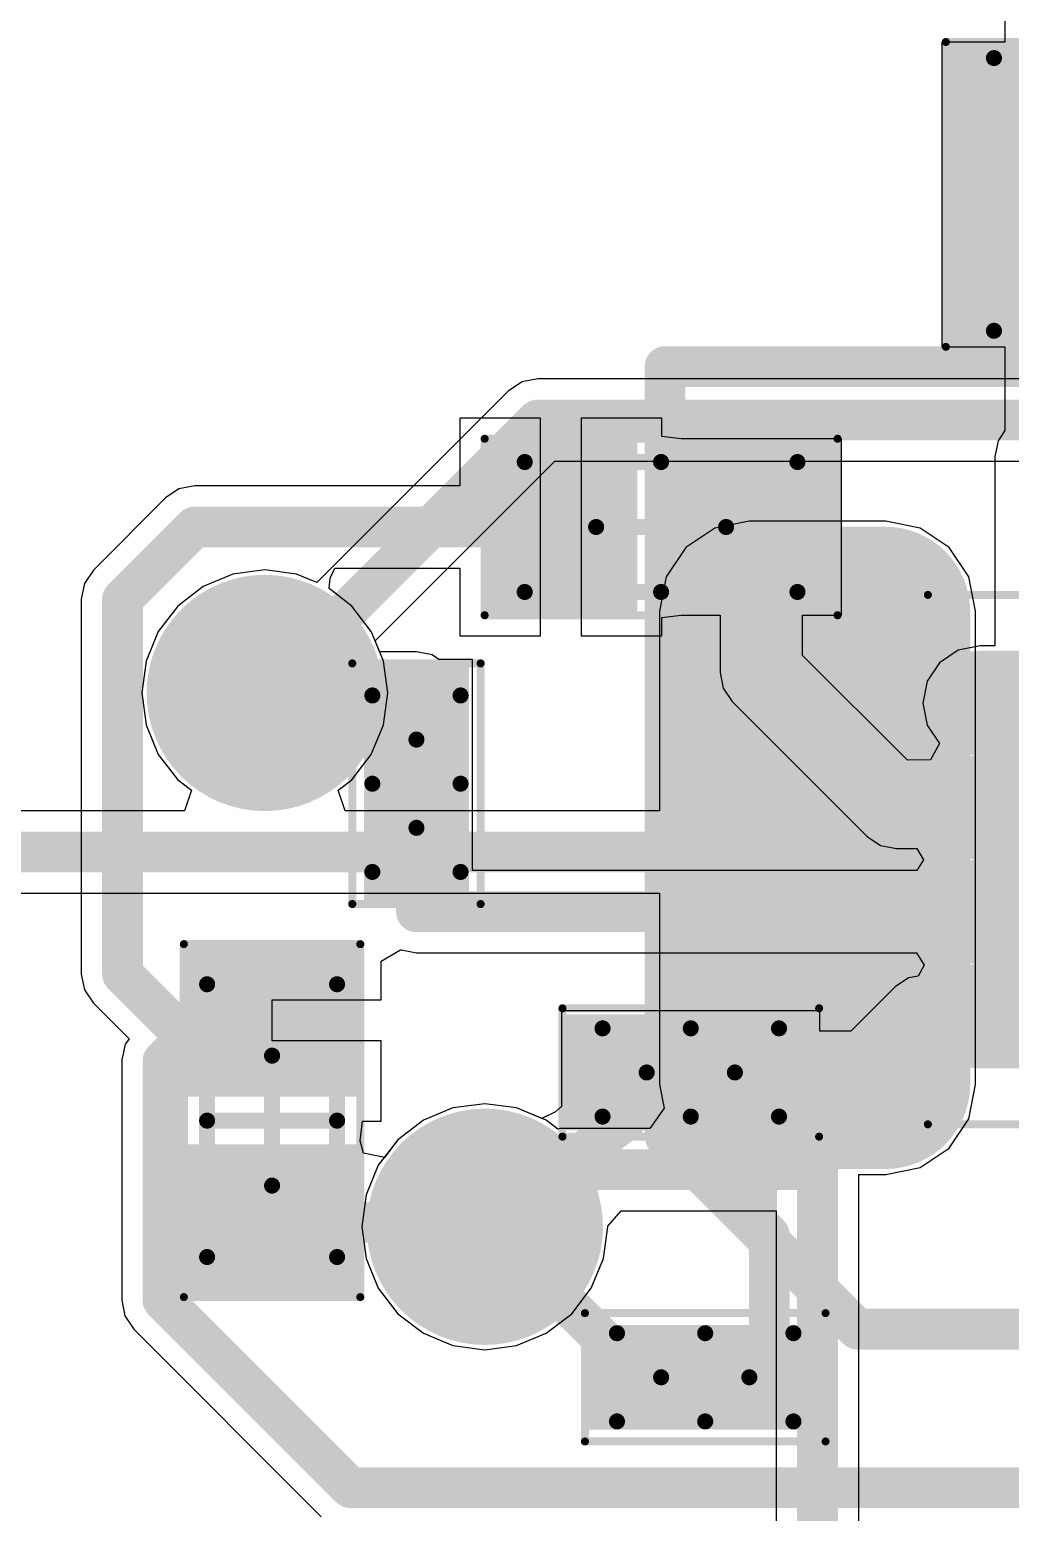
# Model space of a CAD drawing. Header units: millimetres. Extents: x 60.3 to 156.5, y 68.2 to 164.5.
# Drawn here: x 105.19 to 111.3, y 88.09 to 97.33 of the extents above; entities that cross this region are included whole.
import ezdxf

# ---------------------------------------------------------------- set-up
doc = ezdxf.new("R2010")
doc.units = ezdxf.units.MM
for name, color, linetype in [('BottomLayer', 5, 'Continuous'), ('BottomOverlay', 54, 'Continuous'), ('BottomPaste', 16, 'Continuous'), ('BottomSolder', 6, 'Continuous'), ('KeepOutLayer', 6, 'Continuous'), ('Mechanical13', 56, 'Continuous'), ('Mechanical15', 56, 'Continuous'), ('MultiLayer', 9, 'Continuous'), ('TopLayer', 1, 'Continuous'), ('TopOverlay', 2, 'Continuous'), ('TopPaste', 8, 'Continuous'), ('TopSolder', 216, 'Continuous'), ('ViaHoleLayer', 16, 'Continuous')]:
    doc.layers.add(name, color=color, linetype=linetype)

# ---------------------------------------------------------------- blocks, each defined once
blk = doc.blocks.new('CAP0603_B_12')
at = {"layer": 'BottomLayer'}
for points in [[(-1.0001, 0.425), (-1.0001, -0.425), (-0.2501, 0.425), (-0.2501, -0.425)], [(0.2499, 0.425), (0.2499, -0.425), (0.9999, 0.425), (0.9999, -0.425)]]:
    blk.add_solid(points, dxfattribs=at)
at = {"layer": 'BottomPaste'}
for points in [[(-1.0001, 0.425), (-1.0001, -0.425), (-0.2501, 0.425), (-0.2501, -0.425)], [(0.2499, 0.425), (0.2499, -0.425), (0.9999, 0.425), (0.9999, -0.425)]]:
    blk.add_solid(points, dxfattribs=at)
at = {"layer": 'BottomSolder'}
for points in [[(-1.1017, 0.5266), (-1.1017, -0.5266), (-0.1485, 0.5266), (-0.1485, -0.5266)], [(0.1483, 0.5266), (0.1483, -0.5266), (1.1015, 0.5266), (1.1015, -0.5266)]]:
    blk.add_solid(points, dxfattribs=at)
at = {"layer": 'Mechanical13', "const_width": 0.1}
for points in [[(-0.8501, 0.405), (-0.8501, -0.405)], [(-0.8501, 0.405), (0.8499, 0.405)], [(0.8499, 0.405), (0.8499, -0.405)], [(-0.8501, -0.405), (0.8499, -0.405)]]:
    blk.add_lwpolyline(points, dxfattribs=at)
at = {"layer": 'Mechanical13', "const_width": 0.05}
for points in [[(-0.8751, 0.405, 1), (-0.8251, 0.405, 1)], [(-0.8751, 0.405, 1), (-0.8251, 0.405, 1)], [(0.8249, 0.405, 1), (0.8749, 0.405, 1)], [(0.8249, 0.405, 1), (0.8749, 0.405, 1)], [(-0.8751, -0.405, 1), (-0.8251, -0.405, 1)], [(-0.8751, -0.405, 1), (-0.8251, -0.405, 1)], [(0.8249, -0.405, 1), (0.8749, -0.405, 1)], [(0.8249, -0.405, 1), (0.8749, -0.405, 1)]]:
    blk.add_lwpolyline(points, format="xyb", close=True, dxfattribs=at)
at = {"layer": 'Mechanical15'}
for points, const_width in [([(-1.1001, 0.55), (-1.1001, -0.55)], 0.05), ([(-1.1001, 0.55), (1.0999, 0.55)], 0.05), ([(1.0999, 0.55), (1.0999, -0.55)], 0.05), ([(-0.0001, 0.405), (-0.0001, -0.405)], 0.1), ([(-0.4051, 0), (0.4049, 0)], 0.1), ([(-1.1001, -0.55), (1.0999, -0.55)], 0.05)]:
    blk.add_lwpolyline(points, dxfattribs=dict(at, const_width=const_width))
for points, const_width in [([(-1.1126, 0.55, 1), (-1.0876, 0.55, 1)], 0.025), ([(-1.1126, 0.55, 1), (-1.0876, 0.55, 1)], 0.025), ([(1.0874, 0.55, 1), (1.1124, 0.55, 1)], 0.025), ([(1.0874, 0.55, 1), (1.1124, 0.55, 1)], 0.025), ([(-0.0251, 0.405, 1), (0.0249, 0.405, 1)], 0.05), ([(-0.4301, 0, 1), (-0.3801, 0, 1)], 0.05), ([(0.3799, 0, 1), (0.4299, 0, 1)], 0.05), ([(-0.0251, -0.405, 1), (0.0249, -0.405, 1)], 0.05), ([(-1.1126, -0.55, 1), (-1.0876, -0.55, 1)], 0.025), ([(-1.1126, -0.55, 1), (-1.0876, -0.55, 1)], 0.025), ([(1.0874, -0.55, 1), (1.1124, -0.55, 1)], 0.025), ([(1.0874, -0.55, 1), (1.1124, -0.55, 1)], 0.025)]:
    blk.add_lwpolyline(points, format="xyb", close=True, dxfattribs=dict(at, const_width=const_width))
blk = doc.blocks.new('CAP0402_B_14')
at = {"layer": 'BottomLayer'}
for points in [[(-0.6801, 0.26), (-0.6801, -0.26), (-0.1401, 0.26), (-0.1401, -0.26)], [(0.14, 0.26), (0.14, -0.26), (0.68, 0.26), (0.68, -0.26)]]:
    blk.add_solid(points, dxfattribs=at)
at = {"layer": 'BottomPaste'}
for points in [[(-0.6801, 0.26), (-0.6801, -0.26), (-0.1401, 0.26), (-0.1401, -0.26)], [(0.14, 0.26), (0.14, -0.26), (0.68, 0.26), (0.68, -0.26)]]:
    blk.add_solid(points, dxfattribs=at)
at = {"layer": 'BottomSolder'}
for points in [[(-0.7817, 0.3616), (-0.7817, -0.3616), (-0.0385, 0.3616), (-0.0385, -0.3616)], [(0.0384, 0.3616), (0.0384, -0.3616), (0.7816, 0.3616), (0.7816, -0.3616)]]:
    blk.add_solid(points, dxfattribs=at)
at = {"layer": 'Mechanical13', "const_width": 0.1}
for points in [[(0.55, 0.2749), (-0.5501, 0.2749)], [(-0.5501, 0.2749), (-0.5501, -0.275)], [(0.55, 0.2749), (0.55, -0.275)], [(0.55, -0.275), (-0.5501, -0.275)]]:
    blk.add_lwpolyline(points, dxfattribs=at)
at = {"layer": 'Mechanical13', "const_width": 0.05}
for points in [[(-0.5751, 0.2749, 1), (-0.5251, 0.2749, 1)], [(-0.5751, 0.2749, 1), (-0.5251, 0.2749, 1)], [(0.525, 0.2749, 1), (0.575, 0.2749, 1)], [(0.525, 0.2749, 1), (0.575, 0.2749, 1)], [(-0.5751, -0.275, 1), (-0.5251, -0.275, 1)], [(-0.5751, -0.275, 1), (-0.5251, -0.275, 1)], [(0.525, -0.275, 1), (0.575, -0.275, 1)], [(0.525, -0.275, 1), (0.575, -0.275, 1)]]:
    blk.add_lwpolyline(points, format="xyb", close=True, dxfattribs=at)
at = {"layer": 'Mechanical15'}
for points, const_width in [([(0.7999, 0.4), (-0.8, 0.4)], 0.05), ([(-0.8, 0.4), (-0.8, -0.4)], 0.05), ([(0.7999, 0.4), (0.7999, -0.4)], 0.05), ([(-0.0001, 0.2749), (-0.0001, -0.275)], 0.1), ([(0.2749, 0), (-0.275, 0)], 0.1), ([(0.7999, -0.4), (-0.8, -0.4)], 0.05)]:
    blk.add_lwpolyline(points, dxfattribs=dict(at, const_width=const_width))
for points, const_width in [([(-0.8125, 0.4, 1), (-0.7875, 0.4, 1)], 0.025), ([(-0.8125, 0.4, 1), (-0.7875, 0.4, 1)], 0.025), ([(0.7874, 0.4, 1), (0.8124, 0.4, 1)], 0.025), ([(0.7874, 0.4, 1), (0.8124, 0.4, 1)], 0.025), ([(-0.025, 0.2749, 1), (0.0249, 0.2749, 1)], 0.05), ([(-0.3, 0, 1), (-0.25, 0, 1)], 0.05), ([(0.2499, 0, 1), (0.2999, 0, 1)], 0.05), ([(-0.025, -0.275, 1), (0.0249, -0.275, 1)], 0.05), ([(-0.8125, -0.4, 1), (-0.7875, -0.4, 1)], 0.025), ([(-0.8125, -0.4, 1), (-0.7875, -0.4, 1)], 0.025), ([(0.7874, -0.4, 1), (0.8124, -0.4, 1)], 0.025), ([(0.7874, -0.4, 1), (0.8124, -0.4, 1)], 0.025)]:
    blk.add_lwpolyline(points, format="xyb", close=True, dxfattribs=dict(at, const_width=const_width))
blk = doc.blocks.new('CAP0603_B_22')
at = {"layer": 'BottomLayer'}
for points in [[(-1, 0.425), (-1, -0.425), (-0.25, 0.425), (-0.25, -0.425)], [(0.25, 0.425), (0.25, -0.425), (1, 0.425), (1, -0.425)]]:
    blk.add_solid(points, dxfattribs=at)
at = {"layer": 'BottomPaste'}
for points in [[(-1, 0.425), (-1, -0.425), (-0.25, 0.425), (-0.25, -0.425)], [(0.25, 0.425), (0.25, -0.425), (1, 0.425), (1, -0.425)]]:
    blk.add_solid(points, dxfattribs=at)
at = {"layer": 'BottomSolder'}
for points in [[(-1.1016, 0.5266), (-1.1016, -0.5266), (-0.1484, 0.5266), (-0.1484, -0.5266)], [(0.1484, 0.5266), (0.1484, -0.5266), (1.1016, 0.5266), (1.1016, -0.5266)]]:
    blk.add_solid(points, dxfattribs=at)
at = {"layer": 'Mechanical13', "const_width": 0.1}
for points in [[(0.85, 0.4049), (-0.85, 0.4049)], [(-0.85, 0.4049), (-0.85, -0.405)], [(0.85, 0.4049), (0.85, -0.405)], [(0.85, -0.405), (-0.85, -0.405)]]:
    blk.add_lwpolyline(points, dxfattribs=at)
at = {"layer": 'Mechanical13', "const_width": 0.05}
for points in [[(-0.875, 0.4049, 1), (-0.825, 0.4049, 1)], [(-0.875, 0.4049, 1), (-0.825, 0.4049, 1)], [(0.825, 0.4049, 1), (0.875, 0.4049, 1)], [(0.825, 0.4049, 1), (0.875, 0.4049, 1)], [(-0.875, -0.405, 1), (-0.825, -0.405, 1)], [(-0.875, -0.405, 1), (-0.825, -0.405, 1)], [(0.825, -0.405, 1), (0.875, -0.405, 1)], [(0.825, -0.405, 1), (0.875, -0.405, 1)]]:
    blk.add_lwpolyline(points, format="xyb", close=True, dxfattribs=at)
at = {"layer": 'Mechanical15'}
for points, const_width in [([(1.1, 0.55), (-1.1, 0.55)], 0.05), ([(-1.1, 0.55), (-1.1, -0.55)], 0.05), ([(1.1, 0.55), (1.1, -0.55)], 0.05), ([(0, 0.4049), (0, -0.405)], 0.1), ([(0.405, 0), (-0.405, 0)], 0.1), ([(1.1, -0.55), (-1.1, -0.55)], 0.05)]:
    blk.add_lwpolyline(points, dxfattribs=dict(at, const_width=const_width))
for points, const_width in [([(-1.1125, 0.55, 1), (-1.0875, 0.55, 1)], 0.025), ([(-1.1125, 0.55, 1), (-1.0875, 0.55, 1)], 0.025), ([(1.0875, 0.55, 1), (1.1125, 0.55, 1)], 0.025), ([(1.0875, 0.55, 1), (1.1125, 0.55, 1)], 0.025), ([(-0.025, 0.4049, 1), (0.025, 0.4049, 1)], 0.05), ([(-0.43, 0, 1), (-0.38, 0, 1)], 0.05), ([(0.38, 0, 1), (0.43, 0, 1)], 0.05), ([(-0.025, -0.405, 1), (0.025, -0.405, 1)], 0.05), ([(-1.1125, -0.55, 1), (-1.0875, -0.55, 1)], 0.025), ([(-1.1125, -0.55, 1), (-1.0875, -0.55, 1)], 0.025), ([(1.0875, -0.55, 1), (1.1125, -0.55, 1)], 0.025), ([(1.0875, -0.55, 1), (1.1125, -0.55, 1)], 0.025)]:
    blk.add_lwpolyline(points, format="xyb", close=True, dxfattribs=dict(at, const_width=const_width))
blk = doc.blocks.new('CAP1206_B_25')
at = {"layer": 'BottomLayer'}
for points in [[(-1.8, 0.825), (-1.8, -0.825), (-0.75, 0.825), (-0.75, -0.825)], [(0.75, 0.825), (0.75, -0.825), (1.8, 0.825), (1.8, -0.825)]]:
    blk.add_solid(points, dxfattribs=at)
at = {"layer": 'BottomOverlay', "const_width": 0.2}
for points in [[(-0.35, 0.7251), (0.35, 0.7251)], [(-0.35, -0.725), (0.35, -0.725)]]:
    blk.add_lwpolyline(points, dxfattribs=at)
at = {"layer": 'BottomOverlay', "const_width": 0.1}
for points in [[(-0.4, 0.7251, 1), (-0.3, 0.7251, 1)], [(0.3, 0.7251, 1), (0.4, 0.7251, 1)], [(-0.4, -0.725, 1), (-0.3, -0.725, 1)], [(0.3, -0.725, 1), (0.4, -0.725, 1)]]:
    blk.add_lwpolyline(points, format="xyb", close=True, dxfattribs=at)
at = {"layer": 'BottomPaste'}
for points in [[(-1.8, 0.825), (-1.8, -0.825), (-0.75, 0.825), (-0.75, -0.825)], [(0.75, 0.825), (0.75, -0.825), (1.8, 0.825), (1.8, -0.825)]]:
    blk.add_solid(points, dxfattribs=at)
at = {"layer": 'BottomSolder'}
for points in [[(-1.9016, 0.9266), (-1.9016, -0.9266), (-0.6484, 0.9266), (-0.6484, -0.9266)], [(0.6484, 0.9266), (0.6484, -0.9266), (1.9016, 0.9266), (1.9016, -0.9266)]]:
    blk.add_solid(points, dxfattribs=at)
at = {"layer": 'Mechanical13', "const_width": 0.1}
for points in [[(-1.6, -0.85), (-1.6, 0.85)], [(-1.6, 0.85), (1.6, 0.85)], [(1.6, -0.85), (1.6, 0.85)], [(-1.6, -0.85), (1.6, -0.85)]]:
    blk.add_lwpolyline(points, dxfattribs=at)
at = {"layer": 'Mechanical13', "const_width": 0.05}
for points in [[(-1.625, 0.85, 1), (-1.575, 0.85, 1)], [(-1.625, 0.85, 1), (-1.575, 0.85, 1)], [(1.575, 0.85, 1), (1.625, 0.85, 1)], [(1.575, 0.85, 1), (1.625, 0.85, 1)], [(-1.625, -0.85, 1), (-1.575, -0.85, 1)], [(-1.625, -0.85, 1), (-1.575, -0.85, 1)], [(1.575, -0.85, 1), (1.625, -0.85, 1)], [(1.575, -0.85, 1), (1.625, -0.85, 1)]]:
    blk.add_lwpolyline(points, format="xyb", close=True, dxfattribs=at)
at = {"layer": 'Mechanical15'}
for points, const_width in [([(-1.9, -0.95), (-1.9, 0.95)], 0.05), ([(-1.9, 0.95), (1.9, 0.95)], 0.05), ([(1.9, -0.95), (1.9, 0.95)], 0.05), ([(0, -0.4999), (0, 0.5001)], 0.1), ([(-0.5, 0), (0.5001, 0)], 0.1), ([(-1.9, -0.95), (1.9, -0.95)], 0.05)]:
    blk.add_lwpolyline(points, dxfattribs=dict(at, const_width=const_width))
for points, const_width in [([(-1.9125, 0.95, 1), (-1.8875, 0.95, 1)], 0.025), ([(-1.9125, 0.95, 1), (-1.8875, 0.95, 1)], 0.025), ([(1.8876, 0.95, 1), (1.9125, 0.95, 1)], 0.025), ([(1.8876, 0.95, 1), (1.9125, 0.95, 1)], 0.025), ([(-0.025, 0.5001, 1), (0.025, 0.5001, 1)], 0.05), ([(-0.525, 0, 1), (-0.475, 0, 1)], 0.05), ([(0.4751, 0, 1), (0.5251, 0, 1)], 0.05), ([(-0.025, -0.4999, 1), (0.025, -0.4999, 1)], 0.05), ([(-1.9125, -0.95, 1), (-1.8875, -0.95, 1)], 0.025), ([(-1.9125, -0.95, 1), (-1.8875, -0.95, 1)], 0.025), ([(1.8876, -0.95, 1), (1.9125, -0.95, 1)], 0.025), ([(1.8876, -0.95, 1), (1.9125, -0.95, 1)], 0.025)]:
    blk.add_lwpolyline(points, format="xyb", close=True, dxfattribs=dict(at, const_width=const_width))
blk = doc.blocks.new('RES0402_B_57')
at = {"layer": 'BottomLayer'}
for points in [[(-0.65, 0.225), (-0.65, -0.225), (-0.15, 0.225), (-0.15, -0.225)], [(0.15, 0.225), (0.15, -0.225), (0.65, 0.225), (0.65, -0.225)]]:
    blk.add_solid(points, dxfattribs=at)
at = {"layer": 'BottomPaste'}
for points in [[(-0.65, 0.225), (-0.65, -0.225), (-0.15, 0.225), (-0.15, -0.225)], [(0.15, 0.225), (0.15, -0.225), (0.65, 0.225), (0.65, -0.225)]]:
    blk.add_solid(points, dxfattribs=at)
at = {"layer": 'BottomSolder'}
for points in [[(-0.7516, 0.3266), (-0.7516, -0.3266), (-0.0484, 0.3266), (-0.0484, -0.3266)], [(0.0484, 0.3266), (0.0484, -0.3266), (0.7516, 0.3266), (0.7516, -0.3266)]]:
    blk.add_solid(points, dxfattribs=at)
at = {"layer": 'Mechanical13', "const_width": 0.1}
for points in [[(0.55, 0.275), (-0.55, 0.275)], [(-0.55, 0.275), (-0.55, -0.275)], [(0.55, 0.275), (0.55, -0.275)], [(0.55, -0.275), (-0.55, -0.275)]]:
    blk.add_lwpolyline(points, dxfattribs=at)
at = {"layer": 'Mechanical13', "const_width": 0.05}
for points in [[(-0.575, 0.275, 1), (-0.525, 0.275, 1)], [(-0.575, 0.275, 1), (-0.525, 0.275, 1)], [(0.525, 0.275, 1), (0.575, 0.275, 1)], [(0.525, 0.275, 1), (0.575, 0.275, 1)], [(-0.575, -0.275, 1), (-0.525, -0.275, 1)], [(-0.575, -0.275, 1), (-0.525, -0.275, 1)], [(0.525, -0.275, 1), (0.575, -0.275, 1)], [(0.525, -0.275, 1), (0.575, -0.275, 1)]]:
    blk.add_lwpolyline(points, format="xyb", close=True, dxfattribs=at)
at = {"layer": 'Mechanical15'}
for points, const_width in [([(0.75, 0.4), (-0.75, 0.4)], 0.05), ([(-0.75, 0.4), (-0.75, -0.4)], 0.05), ([(0.75, 0.4), (0.75, -0.4)], 0.05), ([(0, 0.275), (0, -0.275)], 0.1), ([(0.2749, 0), (-0.275, 0)], 0.1), ([(0.75, -0.4), (-0.75, -0.4)], 0.05)]:
    blk.add_lwpolyline(points, dxfattribs=dict(at, const_width=const_width))
for points, const_width in [([(-0.7625, 0.4, 1), (-0.7375, 0.4, 1)], 0.025), ([(-0.7625, 0.4, 1), (-0.7375, 0.4, 1)], 0.025), ([(0.7375, 0.4, 1), (0.7625, 0.4, 1)], 0.025), ([(0.7375, 0.4, 1), (0.7625, 0.4, 1)], 0.025), ([(-0.025, 0.275, 1), (0.025, 0.275, 1)], 0.05), ([(-0.3, 0, 1), (-0.25, 0, 1)], 0.05), ([(0.2499, 0, 1), (0.2999, 0, 1)], 0.05), ([(-0.025, -0.275, 1), (0.025, -0.275, 1)], 0.05), ([(-0.7625, -0.4, 1), (-0.7375, -0.4, 1)], 0.025), ([(-0.7625, -0.4, 1), (-0.7375, -0.4, 1)], 0.025), ([(0.7375, -0.4, 1), (0.7625, -0.4, 1)], 0.025), ([(0.7375, -0.4, 1), (0.7625, -0.4, 1)], 0.025)]:
    blk.add_lwpolyline(points, format="xyb", close=True, dxfattribs=dict(at, const_width=const_width))
blk = doc.blocks.new('RES0402_B_63')
at = {"layer": 'BottomLayer'}
for points in [[(-0.65, 0.225), (-0.65, -0.225), (-0.15, 0.225), (-0.15, -0.225)], [(0.15, 0.225), (0.15, -0.225), (0.65, 0.225), (0.65, -0.225)]]:
    blk.add_solid(points, dxfattribs=at)
at = {"layer": 'BottomPaste'}
for points in [[(-0.65, 0.225), (-0.65, -0.225), (-0.15, 0.225), (-0.15, -0.225)], [(0.15, 0.225), (0.15, -0.225), (0.65, 0.225), (0.65, -0.225)]]:
    blk.add_solid(points, dxfattribs=at)
at = {"layer": 'BottomSolder'}
for points in [[(-0.7516, 0.3266), (-0.7516, -0.3266), (-0.0484, 0.3266), (-0.0484, -0.3266)], [(0.0484, 0.3266), (0.0484, -0.3266), (0.7516, 0.3266), (0.7516, -0.3266)]]:
    blk.add_solid(points, dxfattribs=at)
at = {"layer": 'Mechanical13', "const_width": 0.1}
for points in [[(-0.55, -0.2749), (-0.55, 0.275)], [(0.55, 0.275), (-0.55, 0.275)], [(0.55, -0.2749), (0.55, 0.275)], [(0.55, -0.2749), (-0.55, -0.2749)]]:
    blk.add_lwpolyline(points, dxfattribs=at)
at = {"layer": 'Mechanical13', "const_width": 0.05}
for points in [[(-0.575, 0.275, 1), (-0.525, 0.275, 1)], [(-0.575, 0.275, 1), (-0.525, 0.275, 1)], [(0.525, 0.275, 1), (0.575, 0.275, 1)], [(0.525, 0.275, 1), (0.575, 0.275, 1)], [(-0.575, -0.2749, 1), (-0.525, -0.2749, 1)], [(-0.575, -0.2749, 1), (-0.525, -0.2749, 1)], [(0.525, -0.2749, 1), (0.575, -0.2749, 1)], [(0.525, -0.2749, 1), (0.575, -0.2749, 1)]]:
    blk.add_lwpolyline(points, format="xyb", close=True, dxfattribs=at)
at = {"layer": 'Mechanical15'}
for points, const_width in [([(-0.75, -0.4), (-0.75, 0.4)], 0.05), ([(0.75, 0.4), (-0.75, 0.4)], 0.05), ([(0.75, -0.4), (0.75, 0.4)], 0.05), ([(0, -0.2749), (0, 0.275)], 0.1), ([(0.275, 0), (-0.275, 0)], 0.1), ([(0.75, -0.4), (-0.75, -0.4)], 0.05)]:
    blk.add_lwpolyline(points, dxfattribs=dict(at, const_width=const_width))
for points, const_width in [([(-0.7625, 0.4, 1), (-0.7375, 0.4, 1)], 0.025), ([(-0.7625, 0.4, 1), (-0.7375, 0.4, 1)], 0.025), ([(0.7375, 0.4, 1), (0.7625, 0.4, 1)], 0.025), ([(0.7375, 0.4, 1), (0.7625, 0.4, 1)], 0.025), ([(-0.025, 0.275, 1), (0.025, 0.275, 1)], 0.05), ([(-0.3, 0, 1), (-0.25, 0, 1)], 0.05), ([(0.25, 0, 1), (0.3, 0, 1)], 0.05), ([(-0.025, -0.2749, 1), (0.025, -0.2749, 1)], 0.05), ([(-0.7625, -0.4, 1), (-0.7375, -0.4, 1)], 0.025), ([(-0.7625, -0.4, 1), (-0.7375, -0.4, 1)], 0.025), ([(0.7375, -0.4, 1), (0.7625, -0.4, 1)], 0.025), ([(0.7375, -0.4, 1), (0.7625, -0.4, 1)], 0.025)]:
    blk.add_lwpolyline(points, format="xyb", close=True, dxfattribs=dict(at, const_width=const_width))
blk = doc.blocks.new('IND6X6_65')
at = {"layer": 'TopLayer', "const_width": 0.425}
for points in [[(-3.4875, 1.475, 1), (-3.0626, 1.475, 1)], [(-2.6375, 1.475, 1), (-2.2126, 1.475, 1)], [(2.2124, 1.475, 1), (2.6374, 1.475, 1)], [(3.0624, 1.475, 1), (3.4874, 1.475, 1)], [(-3.4875, -1.475, 1), (-3.0626, -1.475, 1)], [(-2.6375, -1.475, 1), (-2.2126, -1.475, 1)], [(2.2124, -1.475, 1), (2.6374, -1.475, 1)], [(3.0624, -1.475, 1), (3.4874, -1.475, 1)]]:
    blk.add_lwpolyline(points, format="xyb", close=True, dxfattribs=at)
at = {"layer": 'TopLayer'}
for points in [[(-3.2751, -1.9), (-2.425, -1.9), (-3.2751, 1.9), (-2.425, 1.9)], [(2.4249, -1.9), (3.2749, -1.9), (2.4249, 1.9), (3.2749, 1.9)], [(-3.7, -1.475), (-2.0001, -1.475), (-3.7, 1.475), (-2.0001, 1.475)], [(1.9999, -1.475), (3.6999, -1.475), (1.9999, 1.475), (3.6999, 1.475)]]:
    blk.add_solid(points, dxfattribs=at)
at = {"layer": 'TopOverlay', "const_width": 0.254}
for points in [[(-2.6001, 3), (-3.8001, 1.8)], [(2.5999, 3), (-2.6001, 3)], [(3.7999, 1.8), (2.5999, 3)], [(-3.8001, 1.8), (-3.8001, -3)], [(3.7999, 1.8), (3.7999, -3)], [(3.7999, -3), (-3.8001, -3)]]:
    blk.add_lwpolyline(points, dxfattribs=at)
at = {"layer": 'TopOverlay', "const_width": 0.127}
for points in [[(-2.6636, 3, 1), (-2.5366, 3, 1)], [(-2.6636, 3, 1), (-2.5366, 3, 1)], [(2.5364, 3, 1), (2.6634, 3, 1)], [(2.5364, 3, 1), (2.6634, 3, 1)], [(-3.8636, 1.8, 1), (-3.7366, 1.8, 1)], [(-3.8636, 1.8, 1), (-3.7366, 1.8, 1)], [(3.7364, 1.8, 1), (3.8634, 1.8, 1)], [(3.7364, 1.8, 1), (3.8634, 1.8, 1)], [(-3.8636, -3, 1), (-3.7366, -3, 1)], [(-3.8636, -3, 1), (-3.7366, -3, 1)], [(3.7364, -3, 1), (3.8634, -3, 1)], [(3.7364, -3, 1), (3.8634, -3, 1)]]:
    blk.add_lwpolyline(points, format="xyb", close=True, dxfattribs=at)
at = {"layer": 'TopPaste', "const_width": 0.425}
for points in [[(-3.4875, 1.475, 1), (-3.0626, 1.475, 1)], [(-2.6375, 1.475, 1), (-2.2126, 1.475, 1)], [(2.2124, 1.475, 1), (2.6374, 1.475, 1)], [(3.0624, 1.475, 1), (3.4874, 1.475, 1)], [(-3.4875, -1.475, 1), (-3.0626, -1.475, 1)], [(-2.6375, -1.475, 1), (-2.2126, -1.475, 1)], [(2.2124, -1.475, 1), (2.6374, -1.475, 1)], [(3.0624, -1.475, 1), (3.4874, -1.475, 1)]]:
    blk.add_lwpolyline(points, format="xyb", close=True, dxfattribs=at)
at = {"layer": 'TopPaste'}
for points in [[(-3.2751, -1.9), (-2.425, -1.9), (-3.2751, 1.9), (-2.425, 1.9)], [(2.4249, -1.9), (3.2749, -1.9), (2.4249, 1.9), (3.2749, 1.9)], [(-3.7, -1.475), (-2.0001, -1.475), (-3.7, 1.475), (-2.0001, 1.475)], [(1.9999, -1.475), (3.6999, -1.475), (1.9999, 1.475), (3.6999, 1.475)]]:
    blk.add_solid(points, dxfattribs=at)
at = {"layer": 'TopSolder', "const_width": 0.5266}
for points in [[(-3.5383, 1.475, 1), (-3.0118, 1.475, 1)], [(-2.6883, 1.475, 1), (-2.1618, 1.475, 1)], [(2.1616, 1.475, 1), (2.6882, 1.475, 1)], [(3.0116, 1.475, 1), (3.5382, 1.475, 1)], [(-3.5383, -1.475, 1), (-3.0118, -1.475, 1)], [(-2.6883, -1.475, 1), (-2.1618, -1.475, 1)], [(2.1616, -1.475, 1), (2.6882, -1.475, 1)], [(3.0116, -1.475, 1), (3.5382, -1.475, 1)]]:
    blk.add_lwpolyline(points, format="xyb", close=True, dxfattribs=at)
at = {"layer": 'TopSolder'}
for points in [[(-3.2751, -2.0016), (-2.425, -2.0016), (-3.2751, 2.0016), (-2.425, 2.0016)], [(2.4249, -2.0016), (3.2749, -2.0016), (2.4249, 2.0016), (3.2749, 2.0016)], [(-3.8016, -1.475), (-1.8985, -1.475), (-3.8016, 1.475), (-1.8985, 1.475)], [(1.8983, -1.475), (3.8015, -1.475), (1.8983, 1.475), (3.8015, 1.475)]]:
    blk.add_solid(points, dxfattribs=at)
blk = doc.blocks.new('VSSOP8_B_70')
at = {"layer": 'BottomLayer', "const_width": 0.45}
for points in [[(-1.7751, 0.975), (-2.4751, 0.975)], [(2.475, 0.975), (1.775, 0.975)], [(-1.7751, 0.325), (-2.4751, 0.325)], [(2.475, 0.325), (1.775, 0.325)], [(-1.7751, -0.325), (-2.4751, -0.325)], [(2.475, -0.325), (1.775, -0.325)], [(-1.7751, -0.975), (-2.4751, -0.975)], [(2.475, -0.975), (1.775, -0.975)]]:
    blk.add_lwpolyline(points, dxfattribs=at)
at = {"layer": 'BottomLayer', "const_width": 0.225}
for points in [[(-2.5876, 0.975, 1), (-2.3626, 0.975, 1)], [(-1.8876, 0.975, 1), (-1.6626, 0.975, 1)], [(1.6625, 0.975, 1), (1.8875, 0.975, 1)], [(2.3625, 0.975, 1), (2.5875, 0.975, 1)], [(-2.5876, 0.325, 1), (-2.3626, 0.325, 1)], [(-1.8876, 0.325, 1), (-1.6626, 0.325, 1)], [(1.6625, 0.325, 1), (1.8875, 0.325, 1)], [(2.3625, 0.325, 1), (2.5875, 0.325, 1)], [(-2.5876, -0.325, 1), (-2.3626, -0.325, 1)], [(-1.8876, -0.325, 1), (-1.6626, -0.325, 1)], [(1.6625, -0.325, 1), (1.8875, -0.325, 1)], [(2.3625, -0.325, 1), (2.5875, -0.325, 1)], [(-2.5876, -0.975, 1), (-2.3626, -0.975, 1)], [(-1.8876, -0.975, 1), (-1.6626, -0.975, 1)], [(1.6625, -0.975, 1), (1.8875, -0.975, 1)], [(2.3625, -0.975, 1), (2.5875, -0.975, 1)]]:
    blk.add_lwpolyline(points, format="xyb", close=True, dxfattribs=at)
at = {"layer": 'BottomOverlay', "const_width": 0.2}
for points in [[(1.15, 1.55), (-1.15, 1.55)], [(-1.15, 1.55), (-1.15, -1.55)], [(1.15, 1.55), (1.15, -1.55)], [(1.15, -1.55), (-1.15, -1.55)]]:
    blk.add_lwpolyline(points, dxfattribs=at)
at = {"layer": 'BottomOverlay'}
for points, const_width in [([(-1.2, 1.55, 1), (-1.1, 1.55, 1)], 0.1), ([(-1.2, 1.55, 1), (-1.1, 1.55, 1)], 0.1), ([(1.1, 1.55, 1), (1.2, 1.55, 1)], 0.1), ([(1.1, 1.55, 1), (1.2, 1.55, 1)], 0.1), ([(0.15, -0.55, 1), (-0.45, -0.55, 1)], 0.6), ([(-0.6, -0.55, 1), (-0.3, -0.55, 1)], 0.3), ([(0, -0.55, 1), (0.3, -0.55, 1)], 0.3), ([(-1.2, -1.55, 1), (-1.1, -1.55, 1)], 0.1), ([(-1.2, -1.55, 1), (-1.1, -1.55, 1)], 0.1), ([(1.1, -1.55, 1), (1.2, -1.55, 1)], 0.1), ([(1.1, -1.55, 1), (1.2, -1.55, 1)], 0.1), ([(-2, -1.75, 1), (-2.25, -1.75, 1)], 0.25), ([(-2.3125, -1.75, 1), (-2.1875, -1.75, 1)], 0.125), ([(-2.0625, -1.75, 1), (-1.9375, -1.75, 1)], 0.125)]:
    blk.add_lwpolyline(points, format="xyb", close=True, dxfattribs=dict(at, const_width=const_width))
at = {"layer": 'BottomPaste', "const_width": 0.45}
for points in [[(-1.7751, 0.975), (-2.4751, 0.975)], [(2.475, 0.975), (1.775, 0.975)], [(-1.7751, 0.325), (-2.4751, 0.325)], [(2.475, 0.325), (1.775, 0.325)], [(-1.7751, -0.325), (-2.4751, -0.325)], [(2.475, -0.325), (1.775, -0.325)], [(-1.7751, -0.975), (-2.4751, -0.975)], [(2.475, -0.975), (1.775, -0.975)]]:
    blk.add_lwpolyline(points, dxfattribs=at)
at = {"layer": 'BottomPaste', "const_width": 0.225}
for points in [[(-2.5876, 0.975, 1), (-2.3626, 0.975, 1)], [(-1.8876, 0.975, 1), (-1.6626, 0.975, 1)], [(1.6625, 0.975, 1), (1.8875, 0.975, 1)], [(2.3625, 0.975, 1), (2.5875, 0.975, 1)], [(-2.5876, 0.325, 1), (-2.3626, 0.325, 1)], [(-1.8876, 0.325, 1), (-1.6626, 0.325, 1)], [(1.6625, 0.325, 1), (1.8875, 0.325, 1)], [(2.3625, 0.325, 1), (2.5875, 0.325, 1)], [(-2.5876, -0.325, 1), (-2.3626, -0.325, 1)], [(-1.8876, -0.325, 1), (-1.6626, -0.325, 1)], [(1.6625, -0.325, 1), (1.8875, -0.325, 1)], [(2.3625, -0.325, 1), (2.5875, -0.325, 1)], [(-2.5876, -0.975, 1), (-2.3626, -0.975, 1)], [(-1.8876, -0.975, 1), (-1.6626, -0.975, 1)], [(1.6625, -0.975, 1), (1.8875, -0.975, 1)], [(2.3625, -0.975, 1), (2.5875, -0.975, 1)]]:
    blk.add_lwpolyline(points, format="xyb", close=True, dxfattribs=at)
at = {"layer": 'BottomSolder', "const_width": 0.6532}
for points in [[(-1.7751, 0.975), (-2.4751, 0.975)], [(2.475, 0.975), (1.775, 0.975)], [(-1.7751, 0.325), (-2.4751, 0.325)], [(2.475, 0.325), (1.775, 0.325)], [(-1.7751, -0.325), (-2.4751, -0.325)], [(2.475, -0.325), (1.775, -0.325)], [(-1.7751, -0.975), (-2.4751, -0.975)], [(2.475, -0.975), (1.775, -0.975)]]:
    blk.add_lwpolyline(points, dxfattribs=at)
at = {"layer": 'BottomSolder', "const_width": 0.3266}
for points in [[(-2.6384, 0.975, 1), (-2.3118, 0.975, 1)], [(-1.9384, 0.975, 1), (-1.6118, 0.975, 1)], [(1.6117, 0.975, 1), (1.9383, 0.975, 1)], [(2.3117, 0.975, 1), (2.6383, 0.975, 1)], [(-2.6384, 0.325, 1), (-2.3118, 0.325, 1)], [(-1.9384, 0.325, 1), (-1.6118, 0.325, 1)], [(1.6117, 0.325, 1), (1.9383, 0.325, 1)], [(2.3117, 0.325, 1), (2.6383, 0.325, 1)], [(-2.6384, -0.325, 1), (-2.3118, -0.325, 1)], [(-1.9384, -0.325, 1), (-1.6118, -0.325, 1)], [(1.6117, -0.325, 1), (1.9383, -0.325, 1)], [(2.3117, -0.325, 1), (2.6383, -0.325, 1)], [(-2.6384, -0.975, 1), (-2.3118, -0.975, 1)], [(-1.9384, -0.975, 1), (-1.6118, -0.975, 1)], [(1.6117, -0.975, 1), (1.9383, -0.975, 1)], [(2.3117, -0.975, 1), (2.6383, -0.975, 1)]]:
    blk.add_lwpolyline(points, format="xyb", close=True, dxfattribs=at)
at = {"layer": 'Mechanical13', "const_width": 0.1}
for points in [[(1.55, 1.55), (-1.55, 1.55)], [(-1.55, 1.55), (-1.55, -1.55)], [(1.55, 1.55), (1.55, -1.55)], [(1.55, -1.55), (-1.55, -1.55)]]:
    blk.add_lwpolyline(points, dxfattribs=at)
at = {"layer": 'Mechanical13'}
for points, const_width in [([(-1.575, 1.55, 1), (-1.525, 1.55, 1)], 0.05), ([(-1.575, 1.55, 1), (-1.525, 1.55, 1)], 0.05), ([(1.525, 1.55, 1), (1.575, 1.55, 1)], 0.05), ([(1.525, 1.55, 1), (1.575, 1.55, 1)], 0.05), ([(-0.15, -0.65, 1), (-1.15, -0.65, 1)], 0.1), ([(-1.175, -0.65, 1), (-1.125, -0.65, 1)], 0.05), ([(-0.175, -0.65, 1), (-0.125, -0.65, 1)], 0.05), ([(-1.575, -1.55, 1), (-1.525, -1.55, 1)], 0.05), ([(-1.575, -1.55, 1), (-1.525, -1.55, 1)], 0.05), ([(1.525, -1.55, 1), (1.575, -1.55, 1)], 0.05), ([(1.525, -1.55, 1), (1.575, -1.55, 1)], 0.05)]:
    blk.add_lwpolyline(points, format="xyb", close=True, dxfattribs=dict(at, const_width=const_width))
at = {"layer": 'Mechanical15'}
for points, const_width in [([(2.8, 1.65), (-2.8, 1.65)], 0.05), ([(-2.8, 1.65), (-2.8, -1.65)], 0.05), ([(2.8, 1.65), (2.8, -1.65)], 0.05), ([(0, 0.5), (0, -0.5)], 0.1), ([(0.5, 0), (-0.5, 0)], 0.1), ([(2.8, -1.65), (-2.8, -1.65)], 0.05)]:
    blk.add_lwpolyline(points, dxfattribs=dict(at, const_width=const_width))
for points, const_width in [([(-2.8125, 1.65, 1), (-2.7875, 1.65, 1)], 0.025), ([(-2.8125, 1.65, 1), (-2.7875, 1.65, 1)], 0.025), ([(2.7875, 1.65, 1), (2.8125, 1.65, 1)], 0.025), ([(2.7875, 1.65, 1), (2.8125, 1.65, 1)], 0.025), ([(-0.025, 0.5, 1), (0.025, 0.5, 1)], 0.05), ([(-0.525, 0, 1), (-0.475, 0, 1)], 0.05), ([(0.475, 0, 1), (0.525, 0, 1)], 0.05), ([(-0.025, -0.5, 1), (0.025, -0.5, 1)], 0.05), ([(-2.8125, -1.65, 1), (-2.7875, -1.65, 1)], 0.025), ([(-2.8125, -1.65, 1), (-2.7875, -1.65, 1)], 0.025), ([(2.7875, -1.65, 1), (2.8125, -1.65, 1)], 0.025), ([(2.7875, -1.65, 1), (2.8125, -1.65, 1)], 0.025)]:
    blk.add_lwpolyline(points, format="xyb", close=True, dxfattribs=dict(at, const_width=const_width))

msp = doc.modelspace()

# ---------------------------------------------------------------- linework, layer by layer
at = {"layer": 'BottomLayer'}
for p, q in [((111.2681, 98.0948), (111.2681, 97.25)), ((111.2681, 97.25), (110.875, 97.25)), ((110.875, 97.25), (110.875, 95.35)), ((110.875, 95.35), (111.2681, 95.35)), ((111.2681, 95.35), (111.2681, 94.8277)), ((108.373, 94.906), (107.871, 94.906)), ((107.871, 94.906), (107.871, 94.4839)), ((108.373, 94.227), (108.373, 94.906)), ((109.129, 94.906), (108.627, 94.906)), ((108.627, 94.906), (108.627, 94.227)), ((109.129, 94.7915), (109.129, 94.906)), ((111.2681, 94.8277), (111.2256, 94.7641)), ((109.25, 94.777), (109.129, 94.7915)), ((110.25, 94.777), (109.25, 94.777)), ((109.25, 94.777), (109.25, 94.777)), ((110.25, 93.677), (110.25, 94.777)), ((111.2256, 94.7641), (111.2061, 94.6658)), ((111.2061, 94.6658), (111.2061, 93.4859)), ((106.1194, 94.4644), (106.0361, 94.4087)), ((106.2178, 94.4839), (106.1194, 94.4644)), ((107.871, 94.4839), (106.2178, 94.4839)), ((106.0361, 94.4087), (105.5859, 93.9585)), ((108.373, 93.548), (108.373, 94.227)), ((108.627, 94.227), (108.627, 93.548)), ((105.5859, 93.9585), (105.5302, 93.8751)), ((107.0554, 93.8431), (107.0614, 93.9075)), ((107.0614, 93.9075), (107.0902, 93.9701)), ((107.0902, 93.9701), (107.871, 93.9701)), ((107.871, 93.9701), (107.871, 93.548)), ((105.5302, 93.8751), (105.5106, 93.7768)), ((107.1966, 93.7346), (107.0554, 93.8431)), ((105.5106, 93.7768), (105.5106, 91.44)), ((107.3185, 93.5759), (107.1966, 93.7346)), ((109.129, 93.6625), (109.25, 93.677)), ((109.129, 93.548), (109.129, 93.6625)), ((109.25, 93.677), (109.25, 93.677)), ((109.25, 93.677), (109.4931, 93.677)), ((109.4931, 93.677), (109.4931, 93.3206)), ((110.0069, 93.427), (110.0069, 93.677)), ((110.0069, 93.677), (110.25, 93.677)), ((107.3708, 93.4495), (107.3185, 93.5759)), ((107.871, 93.548), (108.373, 93.548)), ((108.627, 93.548), (109.129, 93.548)), ((107.6, 93.4495), (107.3708, 93.4495)), ((107.6984, 93.43), (107.6, 93.4495)), ((110.9765, 93.4587), (110.8607, 93.3813)), ((111.113, 93.4859), (110.9765, 93.4587)), ((111.2061, 93.4859), (111.113, 93.4859)), ((107.7403, 93.402), (107.6984, 93.43)), ((107.95, 93.402), (107.7403, 93.402)), ((107.95, 92.652), (107.95, 93.402)), ((110.6605, 92.7735), (110.0069, 93.427)), ((110.8607, 93.3813), (110.7833, 93.2656)), ((109.4931, 93.3206), (109.5126, 93.2223)), ((110.7833, 93.2656), (110.7562, 93.129)), ((109.5126, 93.2223), (109.5683, 93.1389)), ((109.5683, 93.1389), (110.4099, 92.2973)), ((110.7562, 93.129), (110.7833, 92.9924)), ((110.7833, 92.9924), (110.8607, 92.8767)), ((110.8607, 92.8767), (110.8044, 92.7764)), ((110.8044, 92.7764), (110.6605, 92.7735)), ((107.95, 92.602), (107.95, 92.652)), ((107.95, 92.652), (107.95, 92.652)), ((107.95, 92.0859), (107.95, 92.602)), ((107.95, 92.602), (107.95, 92.602)), ((110.4099, 92.2973), (110.4099, 92.2973)), ((110.4099, 92.2973), (110.4933, 92.2416)), ((110.4933, 92.2416), (110.5916, 92.2221)), ((110.5916, 92.2221), (110.5916, 92.2221)), ((110.5916, 92.2221), (110.7182, 92.2221)), ((110.7182, 92.2221), (110.761, 92.1526)), ((110.761, 92.1526), (110.7182, 92.0859)), ((110.7182, 92.0859), (107.95, 92.0859)), ((107.379, 91.5208), (107.5013, 91.5913)), ((107.5013, 91.5913), (107.506, 91.5907)), ((107.506, 91.5907), (107.6, 91.572)), ((107.379, 91.2789), (107.379, 91.5208)), ((107.6, 91.572), (110.7179, 91.572)), ((110.7179, 91.572), (110.7648, 91.4952)), ((110.7648, 91.4952), (110.7271, 91.4282)), ((105.5106, 91.44), (105.5302, 91.3417)), ((110.6675, 91.4164), (110.5841, 91.3607)), ((110.7271, 91.4282), (110.6675, 91.4164)), ((105.5302, 91.3417), (105.5859, 91.2583)), ((110.5841, 91.3607), (110.3074, 91.0839)), ((105.5859, 91.2583), (105.8084, 91.0358)), ((106.7, 91.0249), (106.7, 91.2789)), ((106.7, 91.2789), (107.379, 91.2789)), ((109.295, 91.212), (108.505, 91.212)), ((108.505, 91.212), (108.505, 90.6158)), ((109.325, 91.212), (109.295, 91.212)), ((109.295, 91.212), (109.295, 91.212)), ((110.115, 91.212), (109.325, 91.212)), ((109.325, 91.212), (109.325, 91.212)), ((110.115, 91.0839), (110.115, 91.212)), ((105.8084, 91.0358), (105.7858, 91.0046)), ((110.3074, 91.0839), (110.115, 91.0839)), ((105.7733, 90.9515), (105.7628, 90.907)), ((105.7822, 90.9962), (105.7733, 90.9515)), ((105.7848, 91.0001), (105.7822, 90.9962)), ((105.7858, 91.0046), (105.7848, 91.0001)), ((107.379, 91.0249), (106.7, 91.0249)), ((107.379, 90.5229), (107.379, 91.0249)), ((105.7636, 90.9024), (105.7627, 90.8979)), ((105.7627, 90.8979), (105.7627, 89.408)), ((105.7628, 90.907), (105.7636, 90.9024)), ((107.8278, 90.6056), (107.6429, 90.5291)), ((108.0262, 90.6318), (107.8278, 90.6056)), ((108.2246, 90.6056), (108.0262, 90.6318)), ((108.3821, 90.5404), (108.2246, 90.6056)), ((108.4667, 90.5811), (108.3821, 90.5404)), ((108.505, 90.6158), (108.4667, 90.5811)), ((107.25, 90.4019), (107.2645, 90.5229)), ((107.2645, 90.5229), (107.379, 90.5229)), ((107.6429, 90.5291), (107.4842, 90.4072)), ((107.2707, 90.3242), (107.25, 90.4019)), ((107.4842, 90.4072), (107.4002, 90.2979)), ((107.4002, 90.2979), (107.2707, 90.3242)), ((105.7627, 89.408), (105.7822, 89.3097)), ((105.7822, 89.3097), (105.8379, 89.2263)), ((105.8379, 89.2263), (107.0063, 88.0579))]:
    msp.add_line(p, q, dxfattribs=at)
at = {"layer": 'BottomLayer', "const_width": 0.254}
for points in [[(105.7676, 93.7768), (106.2178, 94.227)], [(106.2178, 94.227), (108.5, 94.227)], [(109.75, 93.3206), (109.75, 94.227)], [(105.7676, 91.44), (105.7676, 93.7768)], [(109.75, 93.3206), (110.5916, 92.479)], [(106.6546, 93.1926), (107.6, 93.1926)], [(107.6, 93.027), (107.6, 93.1926)], [(110.5916, 92.479), (111.463, 92.479)], [(107.6, 91.829), (107.6, 92.227)], [(107.6, 91.829), (111.463, 91.829)], [(105.7676, 91.44), (106.1646, 91.0429)], [(106.0196, 90.8979), (106.7, 91.1519)], [(106.1646, 91.0429), (106.2736, 91.1519)], [(106.2736, 91.1519), (106.7, 91.1519)], [(110.4138, 90.827), (110.7658, 91.179)], [(110.7658, 91.179), (111.463, 91.179)], [(106.0196, 90.8979), (106.1646, 91.0429)], [(106.0196, 89.408), (106.0196, 90.8979)], [(108.9, 90.5256), (108.9, 90.827)], [(109.72, 89.8944), (109.72, 90.827)], [(109.72, 90.827), (110.4138, 90.827)], [(108.044, 89.883), (108.9, 90.5256)], [(106.7, 89.9019), (108.0265, 89.8833)], [(109.72, 89.8944), (109.8, 89.8144)], [(108.0262, 89.8652), (108.044, 89.883)], [(108.0265, 89.8833), (108.044, 89.883)], [(108.044, 89.883), (109, 88.927)], [(109.8, 88.927), (109.8, 89.8144)], [(106.0196, 89.408), (107.188, 88.2396)], [(107.188, 88.2396), (112.9792, 88.2396)]]:
    msp.add_lwpolyline(points, dxfattribs=at)
at = {"layer": 'BottomLayer'}
for points, const_width in [([(106.1543, 94.227, 1), (106.2813, 94.227, 1)], 0.127), ([(106.1543, 94.227, 1), (106.2813, 94.227, 1)], 0.127), ([(108.4365, 94.227, 1), (108.5635, 94.227, 1)], 0.127), ([(109.6865, 94.227, 1), (109.8135, 94.227, 1)], 0.127), ([(105.7041, 93.7768, 1), (105.8311, 93.7768, 1)], 0.127), ([(105.7041, 93.7768, 1), (105.8311, 93.7768, 1)], 0.127), ([(106.3371, 93.1926, 1), (106.9721, 93.1926, 1)], 0.635), ([(109.6865, 93.3206, 1), (109.8135, 93.3206, 1)], 0.127), ([(109.6865, 93.3206, 1), (109.8135, 93.3206, 1)], 0.127), ([(106.5911, 93.1926, 1), (106.7181, 93.1926, 1)], 0.127), ([(107.5365, 93.1926, 1), (107.6635, 93.1926, 1)], 0.127), ([(107.5365, 93.1926, 1), (107.6635, 93.1926, 1)], 0.127), ([(107.5365, 93.027, 1), (107.6635, 93.027, 1)], 0.127), ([(110.5281, 92.479, 1), (110.6551, 92.479, 1)], 0.127), ([(110.5281, 92.479, 1), (110.6551, 92.479, 1)], 0.127), ([(107.5365, 92.227, 1), (107.6635, 92.227, 1)], 0.127), ([(107.5365, 91.829, 1), (107.6635, 91.829, 1)], 0.127), ([(107.5365, 91.829, 1), (107.6635, 91.829, 1)], 0.127), ([(105.7041, 91.44, 1), (105.8311, 91.44, 1)], 0.127), ([(105.7041, 91.44, 1), (105.8311, 91.44, 1)], 0.127), ([(106.2101, 91.1519, 1), (106.3371, 91.1519, 1)], 0.127), ([(106.2101, 91.1519, 1), (106.3371, 91.1519, 1)], 0.127), ([(106.6365, 91.1519, 1), (106.7635, 91.1519, 1)], 0.127), ([(106.6365, 91.1519, 1), (106.7635, 91.1519, 1)], 0.127), ([(110.7023, 91.179, 1), (110.8293, 91.179, 1)], 0.127), ([(110.7023, 91.179, 1), (110.8293, 91.179, 1)], 0.127), ([(106.1011, 91.0429, 1), (106.2281, 91.0429, 1)], 0.127), ([(106.1011, 91.0429, 1), (106.2281, 91.0429, 1)], 0.127), ([(106.1011, 91.0429, 1), (106.2281, 91.0429, 1)], 0.127), ([(105.9561, 90.8979, 1), (106.0831, 90.8979, 1)], 0.127), ([(105.9561, 90.8979, 1), (106.0831, 90.8979, 1)], 0.127), ([(105.9561, 90.8979, 1), (106.0831, 90.8979, 1)], 0.127), ([(108.8365, 90.827, 1), (108.9635, 90.827, 1)], 0.127), ([(109.6565, 90.827, 1), (109.7835, 90.827, 1)], 0.127), ([(109.6565, 90.827, 1), (109.7835, 90.827, 1)], 0.127), ([(110.3503, 90.827, 1), (110.4773, 90.827, 1)], 0.127), ([(110.3503, 90.827, 1), (110.4773, 90.827, 1)], 0.127), ([(108.8365, 90.5256, 1), (108.9635, 90.5256, 1)], 0.127), ([(108.8365, 90.5256, 1), (108.9635, 90.5256, 1)], 0.127), ([(107.7087, 89.8652, 1), (108.3437, 89.8652, 1)], 0.635), ([(106.6365, 89.9019, 1), (106.7635, 89.9019, 1)], 0.127), ([(109.6565, 89.8944, 1), (109.7835, 89.8944, 1)], 0.127), ([(109.6565, 89.8944, 1), (109.7835, 89.8944, 1)], 0.127), ([(107.9627, 89.8652, 1), (108.0897, 89.8652, 1)], 0.127), ([(107.963, 89.8833, 1), (108.09, 89.8833, 1)], 0.127), ([(107.963, 89.8833, 1), (108.09, 89.8833, 1)], 0.127), ([(107.9805, 89.883, 1), (108.1075, 89.883, 1)], 0.127), ([(107.9805, 89.883, 1), (108.1075, 89.883, 1)], 0.127), ([(107.9805, 89.883, 1), (108.1075, 89.883, 1)], 0.127), ([(107.9805, 89.883, 1), (108.1075, 89.883, 1)], 0.127), ([(109.7365, 89.8144, 1), (109.8635, 89.8144, 1)], 0.127), ([(109.7365, 89.8144, 1), (109.8635, 89.8144, 1)], 0.127), ([(105.9561, 89.408, 1), (106.0831, 89.408, 1)], 0.127), ([(105.9561, 89.408, 1), (106.0831, 89.408, 1)], 0.127), ([(108.9365, 88.927, 1), (109.0635, 88.927, 1)], 0.127), ([(109.7365, 88.927, 1), (109.8635, 88.927, 1)], 0.127), ([(107.1245, 88.2396, 1), (107.2515, 88.2396, 1)], 0.127), ([(107.1245, 88.2396, 1), (107.2515, 88.2396, 1)], 0.127)]:
    msp.add_lwpolyline(points, format="xyb", close=True, dxfattribs=dict(at, const_width=const_width))
at = {"layer": 'BottomSolder', "const_width": 0.7366}
for points in [[(106.2863, 93.1926, 1), (107.0229, 93.1926, 1)], [(107.6579, 89.8652, 1), (108.3945, 89.8652, 1)]]:
    msp.add_lwpolyline(points, format="xyb", close=True, dxfattribs=at)
at = {"layer": 'KeepOutLayer', "const_width": 0.254}
msp.add_lwpolyline([(156.4, 116.327, 1), (60.4, 116.327, 1)], format="xyb", close=True, dxfattribs=at)
at = {"layer": 'MultiLayer', "const_width": 0.635}
for points in [[(106.3371, 93.1926, 1), (106.9721, 93.1926, 1)], [(107.7087, 89.8652, 1), (108.3437, 89.8652, 1)]]:
    msp.add_lwpolyline(points, format="xyb", close=True, dxfattribs=at)
at = {"layer": 'TopLayer'}
for p, q in [((108.2581, 95.1318), (108.1747, 95.0761)), ((108.3564, 95.1513), (108.2581, 95.1318)), ((112.0344, 95.1513), (108.3564, 95.1513)), ((108.1747, 95.0761), (106.9793, 93.8807)), ((107.3427, 93.5173), (108.4628, 94.6375)), ((108.4628, 94.6375), (112.0344, 94.6375)), ((109.4604, 94.2201), (109.2785, 94.0985)), ((109.675, 94.2628), (109.4604, 94.2201)), ((110.525, 94.2628), (109.675, 94.2628)), ((110.7396, 94.2201), (110.525, 94.2628)), ((110.9215, 94.0985), (110.7396, 94.2201)), ((109.2785, 94.0985), (109.1569, 93.9166)), ((111.0431, 93.9166), (110.9215, 94.0985)), ((106.4562, 93.933), (106.2713, 93.8565)), ((106.6546, 93.9592), (106.4562, 93.933)), ((106.853, 93.933), (106.6546, 93.9592)), ((106.9793, 93.8807), (106.853, 93.933)), ((109.1569, 93.9166), (109.1142, 93.702)), ((111.0858, 93.702), (111.0431, 93.9166)), ((106.2713, 93.8565), (106.1126, 93.7346)), ((106.1126, 93.7346), (105.9907, 93.5759)), ((109.1142, 93.702), (109.1142, 92.4589)), ((111.0858, 90.752), (111.0858, 93.702)), ((105.9907, 93.5759), (105.9142, 93.391)), ((107.395, 93.391), (107.3427, 93.5173)), ((105.9142, 93.391), (105.888, 93.1926)), ((107.4212, 93.1926), (107.395, 93.391)), ((105.888, 93.1926), (105.9142, 92.9942)), ((107.395, 92.9942), (107.4212, 93.1926)), ((105.9142, 92.9942), (105.9907, 92.8093)), ((107.3185, 92.8093), (107.395, 92.9942)), ((105.9907, 92.8093), (106.1126, 92.6506)), ((107.1966, 92.6506), (107.3185, 92.8093)), ((106.1126, 92.6506), (106.1968, 92.5859)), ((107.1124, 92.5859), (107.1966, 92.6506)), ((106.1968, 92.5859), (106.1537, 92.4589)), ((107.1555, 92.4589), (107.1124, 92.5859)), ((106.1537, 92.4589), (88.981, 92.4589)), ((109.1142, 92.4589), (107.1555, 92.4589)), ((88.8746, 91.9451), (109.1142, 91.9451)), ((109.1142, 91.9451), (109.1142, 90.752)), ((109.1142, 90.752), (109.1435, 90.6047)), ((111.0431, 90.5374), (111.0858, 90.752)), ((107.8278, 90.6056), (107.6429, 90.5291)), ((108.0262, 90.6318), (107.8278, 90.6056)), ((108.2246, 90.6056), (108.0262, 90.6318)), ((108.4095, 90.5291), (108.2246, 90.6056)), ((109.1435, 90.6047), (109.0557, 90.4777)), ((107.6429, 90.5291), (107.4842, 90.4072)), ((108.4806, 90.4745), (108.4095, 90.5291)), ((108.4967, 90.4777), (108.4806, 90.4745)), ((109.0557, 90.4777), (108.4967, 90.4777)), ((110.9215, 90.3555), (111.0431, 90.5374)), ((107.4842, 90.4072), (107.3623, 90.2485)), ((110.7396, 90.2339), (110.9215, 90.3555)), ((107.3623, 90.2485), (107.2858, 90.0636)), ((110.525, 90.1912), (110.7396, 90.2339)), ((110.3569, 87.587), (110.3569, 90.1912)), ((110.3569, 90.1912), (110.525, 90.1912)), ((107.2858, 90.0636), (107.2596, 89.8652)), ((108.7923, 89.8684), (108.8761, 89.9639)), ((108.8761, 89.9639), (109.8431, 89.9639)), ((109.8431, 89.9639), (109.8431, 87.4805)), ((107.2596, 89.8652), (107.2858, 89.6668)), ((108.7666, 89.6668), (108.7928, 89.8652)), ((108.7928, 89.8652), (108.7923, 89.8684)), ((107.2858, 89.6668), (107.3623, 89.4819)), ((108.6901, 89.4819), (108.7666, 89.6668)), ((107.3623, 89.4819), (107.4842, 89.3232)), ((108.5682, 89.3232), (108.6901, 89.4819)), ((107.4842, 89.3232), (107.6429, 89.2013)), ((108.4095, 89.2013), (108.5682, 89.3232)), ((107.6429, 89.2013), (107.8278, 89.1248)), ((108.2246, 89.1248), (108.4095, 89.2013)), ((107.8278, 89.1248), (108.0262, 89.0986)), ((108.0262, 89.0986), (108.2246, 89.1248))]:
    msp.add_line(p, q, dxfattribs=at)
at = {"layer": 'TopLayer', "const_width": 0.254}
for points in [[(106.6546, 93.1926), (108.3564, 94.8944)], [(108.3564, 94.8944), (112.7506, 94.8944)], [(88.8746, 92.202), (110.1, 92.202)], [(110.1, 92.202), (110.1, 92.227)], [(110.1, 90.2208), (110.1, 92.202)], [(108.0262, 89.8652), (108.4967, 90.2208)], [(108.4967, 90.2208), (110.1, 90.2208)], [(110.1, 87.4805), (110.1, 90.2208)]]:
    msp.add_lwpolyline(points, dxfattribs=at)
at = {"layer": 'TopLayer'}
for points, const_width in [([(108.2929, 94.8944, 1), (108.4199, 94.8944, 1)], 0.127), ([(108.2929, 94.8944, 1), (108.4199, 94.8944, 1)], 0.127), ([(106.3371, 93.1926, 1), (106.9721, 93.1926, 1)], 0.635), ([(106.5911, 93.1926, 1), (106.7181, 93.1926, 1)], 0.127), ([(110.0365, 92.227, 1), (110.1635, 92.227, 1)], 0.127), ([(110.0365, 92.202, 1), (110.1635, 92.202, 1)], 0.127), ([(110.0365, 92.202, 1), (110.1635, 92.202, 1)], 0.127), ([(110.0365, 92.202, 1), (110.1635, 92.202, 1)], 0.127), ([(107.7087, 89.8652, 1), (108.3437, 89.8652, 1)], 0.635), ([(108.4332, 90.2208, 1), (108.5602, 90.2208, 1)], 0.127), ([(108.4332, 90.2208, 1), (108.5602, 90.2208, 1)], 0.127), ([(110.0365, 90.2208, 1), (110.1635, 90.2208, 1)], 0.127), ([(110.0365, 90.2208, 1), (110.1635, 90.2208, 1)], 0.127), ([(110.0365, 90.2208, 1), (110.1635, 90.2208, 1)], 0.127), ([(107.9627, 89.8652, 1), (108.0897, 89.8652, 1)], 0.127)]:
    msp.add_lwpolyline(points, format="xyb", close=True, dxfattribs=dict(at, const_width=const_width))
at = {"layer": 'TopSolder', "const_width": 0.7366}
for points in [[(106.2863, 93.1926, 1), (107.0229, 93.1926, 1)], [(107.6579, 89.8652, 1), (108.3945, 89.8652, 1)]]:
    msp.add_lwpolyline(points, format="xyb", close=True, dxfattribs=at)
at = {"layer": 'ViaHoleLayer', "const_width": 0.3556}
for points in [[(106.4768, 93.1926, 1), (106.8324, 93.1926, 1)], [(107.8484, 89.8652, 1), (108.204, 89.8652, 1)]]:
    msp.add_lwpolyline(points, format="xyb", close=True, dxfattribs=at)

# ---------------------------------------------------------------- block references
for name, p, rotation in [('CAP1206_B_25', (112.8, 96.3), 360), ('IND6X6_65', (112.9499, 92.227), 180), ('CAP0603_B_22', (109.125, 94.227), 180), ('VSSOP8_B_70', (113.588, 92.154), 180), ('RES0402_B_63', (107.6, 92.627), 270), ('CAP0603_B_12', (106.7, 90.527), 90), ('CAP0402_B_14', (109.31, 90.827), 180), ('RES0402_B_57', (109.4, 88.927), 180)]:
    msp.add_blockref(name, p, dxfattribs=dict(rotation=rotation))

doc.saveas('drawing.dxf')
